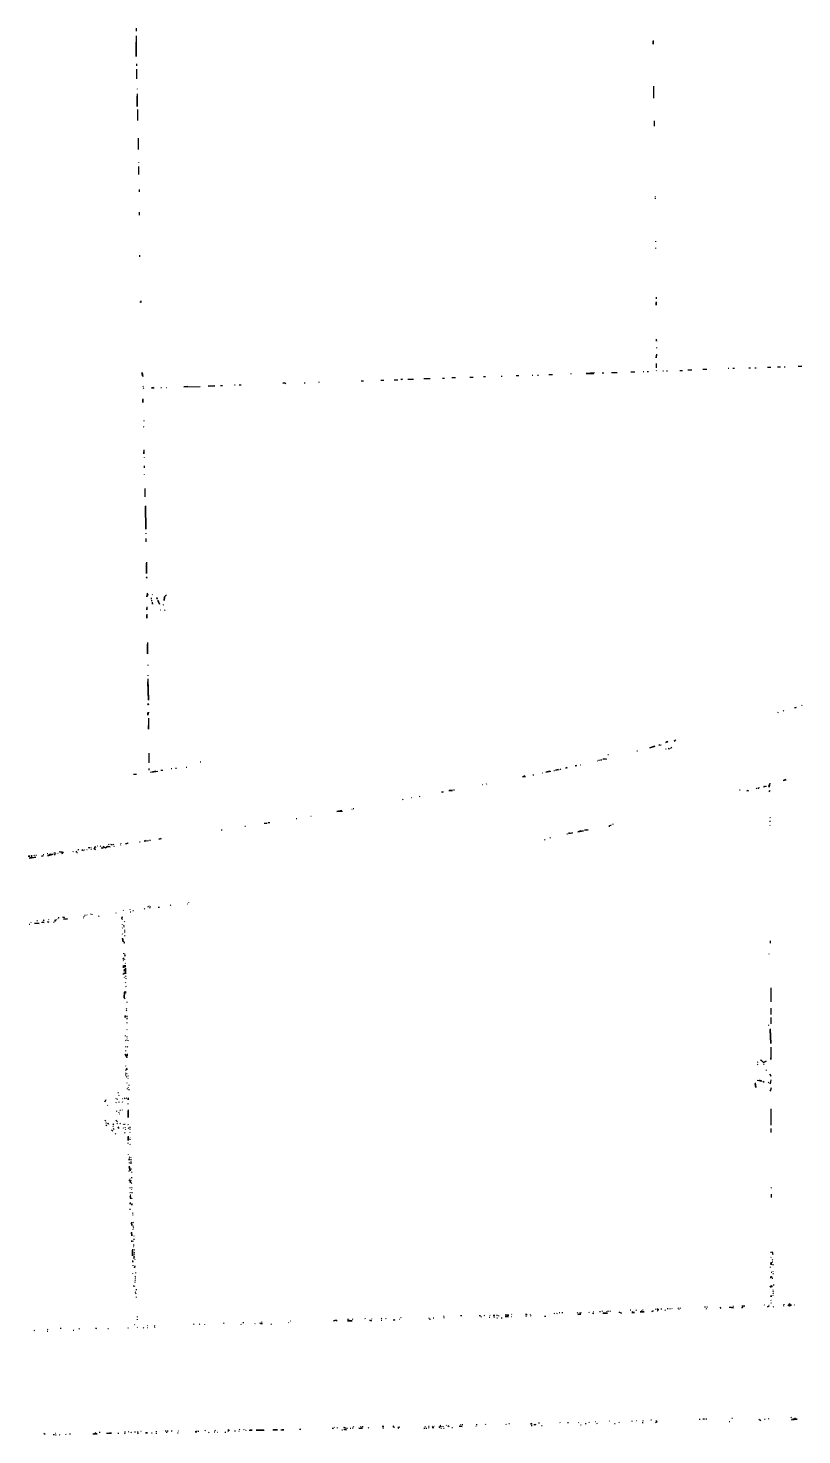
# Model space of a CAD drawing. Extents: x 1 to 1989, y -9 to 1002.
# Drawn here: x 497.2 to 745.8, y 54.5 to 506.7 of the extents above; entities that cross this region are included whole.
import ezdxf

# ---------------------------------------------------------------- set-up
doc = ezdxf.new("R2010")
doc.units = 0
doc.layers.add('LINEWORK', color=4, linetype='CONTINUOUS')

msp = doc.modelspace()

# ---------------------------------------------------------------- linework, layer by layer
at = {"layer": 'LINEWORK'}
for points in [[(531.8333, 506.6667), (531.8333, 505.6667)], [(531.8333, 504.1667), (531.8333, 497.5), (531.8333, 502.1667)], [(698, 502.6667), (698, 501.5), (698, 502.5)], [(532, 495.1667), (532, 494.5)], [(532, 493.5), (532, 490.3333)], [(532.1667, 487.1667), (532.1667, 487)], [(532.1667, 485.5), (532.1667, 481.5), (532.1667, 484.8333)], [(698.1667, 488), (698.1667, 484.1667)], [(532.3333, 480.5), (532.3333, 477)], [(698.3333, 476.8333), (698.3333, 475.1667)], [(532.5, 471.3333), (532.5, 467.6667)], [(532.6667, 463.5), (532.6667, 463.3333)], [(532.6667, 462.1667), (532.6667, 459.6667)], [(532.8333, 454.8333), (532.8333, 454)], [(698.6667, 452.5), (698.6667, 452.3333)], [(698.6667, 452), (698.6667, 451.8333)], [(532.8333, 447.5), (532.8333, 446.5)], [(698.8333, 438.1667), (698.8333, 438)], [(698.8333, 436), (698.8333, 435.8333)], [(533, 433.6667), (533, 433.1667)], [(533.3333, 419), (533.3333, 418.5), (533.1667, 418.8333)], [(699, 420.1667), (699, 419.6667)], [(699, 418.6667), (699, 417.6667), (699, 418.5)], [(699, 406.6667), (699.1667, 406), (699.1667, 406.5)], [(699.1667, 404), (699.1667, 403.8333)], [(699.1667, 401.8333), (699, 400.6667), (699.1667, 401.5)], [(699, 398.8333), (699, 397.5)], [(744.6667, 398), (745.8333, 398)], [(533.8333, 396), (534, 394.6667), (533.6667, 395.8333)], [(610.5, 393.5), (611.5, 393.5)], [(614.8333, 393.6667), (616, 393.6667)], [(617, 393.8333), (617.5, 393.8333), (617.1667, 393.6667)], [(619.1667, 393.8333), (621, 393.8333)], [(624.3333, 394), (626.3333, 394)], [(630.3333, 394.1667), (631, 394.1667)], [(633.3333, 394.3333), (634.5, 394.3333)], [(639.1667, 394.5), (640.1667, 394.5)], [(643.5, 394.6667), (644.1667, 394.6667)], [(649.1667, 394.8333), (649.5, 394.8333)], [(654, 395), (654.8333, 395)], [(659.1667, 395.1667), (659.3333, 395.1667)], [(660.8333, 395.1667), (661.1667, 395.1667)], [(664.5, 395.3333), (665.6667, 395.3333)], [(671.5, 395.6667), (671.6667, 395.5)], [(679.1667, 395.8333), (676.5, 395.6667), (679, 395.6667)], [(681.6667, 395.8333), (682.1667, 395.8333)], [(684.6667, 396), (686.5, 396)], [(690.8333, 396.1667), (692.1667, 396.1667)], [(694.8333, 396.3333), (695, 396.3333)], [(696.1667, 396.3333), (696.5, 396.3333)], [(699.1667, 396.6667), (699, 396.5)], [(701.1667, 396.5), (701.3333, 396.5)], [(702.3333, 396.5), (702.6667, 396.5)], [(706.6667, 396.6667), (707.5, 396.6667)], [(709.1667, 396.8333), (710.5, 396.8333)], [(714, 397), (715.3333, 397)], [(722.1667, 397.3333), (722.3333, 397.3333)], [(723.6667, 397.3333), (724.1667, 397.3333)], [(728.8333, 397.5), (729.3333, 397.5)], [(730.6667, 397.5), (731.1667, 397.5)], [(734.8333, 397.6667), (735.8333, 397.6667)], [(738, 397.8333), (739, 397.8333)], [(740.1667, 397.8333), (740.5, 397.8333)], [(534, 391.6667), (534.1667, 391.5)], [(534.3333, 391), (534.1667, 390.8333)], [(537.5, 391.1667), (536.8333, 391), (537.6667, 391)], [(539.8333, 391.1667), (540, 391.1667)], [(541.5, 391.1667), (541.6667, 391.1667)], [(548.5, 391.5), (547.1667, 391.3333), (552.5, 391.5)], [(555, 391.6667), (557.1667, 391.6667), (555.1667, 391.5)], [(559, 391.8333), (559.6667, 391.8333)], [(563.5, 392), (563.6667, 392)], [(565, 392), (565.6667, 392)], [(579.6667, 392.6667), (579, 392.5), (579.6667, 392.6667), (580, 392.3333)], [(585.8333, 392.6667), (586.1667, 392.6667)], [(590.5, 393), (590.6667, 392.8333)], [(604.1667, 393.3333), (605, 393.3333)], [(534, 387.5), (534, 386.3333), (534, 387.3333)], [(534.3333, 380.5), (534.3333, 380.3333)], [(534.1667, 378.6667), (534.3333, 378.5)], [(534.3333, 371.1667), (534.3333, 369.8333), (534.3333, 370.5)], [(534.5, 368.6667), (534.5, 368.5)], [(534.5, 366), (534.5, 365.3333)], [(534.5, 363.3333), (534.5, 363.1667)], [(534.6667, 358.6667), (534.6667, 356)], [(534.8333, 353.1667), (535, 345.6667), (534.8333, 353)], [(535, 344.3333), (535, 344.1667)], [(535, 342.6667), (535, 341.5)], [(535.1667, 335), (535.1667, 331.3333), (535.1667, 334.6667)], [(535.1667, 330.3333), (535.3333, 329.8333), (535.1667, 330.1667)], [(535.3333, 325), (535.6667, 324.5), (535.3333, 323.8333), (535.5, 324.8333)], [(536.6667, 323.5), (536.6667, 323.1667)], [(536.8333, 322.8333), (536.8333, 322.5)], [(537.1667, 324.6667), (537, 324.5)], [(537, 322.1667), (537.1667, 321.5), (537.1667, 322)], [(538.5, 323.6667), (538.6667, 323.1667), (538.5, 323.5)], [(538.8333, 322.8333), (539.3333, 321.5), (538.8333, 322.6667)], [(540.6667, 321.3333), (540.5, 321.1667)], [(541.6667, 324.5), (541, 323.8333), (540.8333, 322.6667), (541, 323.8333)], [(535.3333, 320.6667), (535.3333, 319.6667), (535.3333, 320.1667)], [(535.3333, 318.3333), (535.3333, 317), (535.3333, 318)], [(539.6667, 319.6667), (539.8333, 319.6667)], [(541, 319.6667), (541.1667, 319.5)], [(535.5, 309.1667), (535.5, 305.5), (535.5, 308.6667)], [(535.6667, 302), (535.6667, 301.8333)], [(535.6667, 298.6667), (535.6667, 298.5)], [(535.6667, 297.5), (535.8333, 290.6667), (535.6667, 296.5)], [(535.6667, 289.6667), (535.8333, 289.1667), (535.6667, 289.5)], [(535.8333, 286.8333), (535.6667, 285.8333), (535.6667, 286.6667)], [(738, 286.8333), (738.1667, 286.6667)], [(739.8333, 287.3333), (740, 287.1667)], [(743.5, 288.3333), (744, 288.3333), (743.6667, 288.1667)], [(745.8333, 289), (745.6667, 288.8333)], [(535.8333, 284.8333), (535.8333, 281.3333), (535.8333, 282.5)], [(698.5, 275.8333), (697, 275.3333), (698.6667, 275.8333)], [(700.1667, 276.3333), (699.8333, 276.1667), (700.6667, 276.3333)], [(702.6667, 277.3333), (702.1667, 277), (702.8333, 277.3333)], [(705.3333, 277.8333), (704.8333, 277.5), (705.1667, 277.6667)], [(536, 273.6667), (536, 270.5)], [(680.5, 271.3333), (680.8333, 271.3333)], [(681.1667, 271.5), (681.5, 271.5)], [(682.6667, 271.8333), (681.8333, 271.6667), (683.1667, 271.8333)], [(683.5, 273.1667), (683.6667, 273.1667)], [(692.8333, 274.3333), (693, 274.3333)], [(702.1667, 275), (702, 274.8333)], [(702.8333, 275.1667), (703.3333, 275), (703, 275.1667)], [(704, 275.5), (703.6667, 275.1667)], [(531, 266.8333), (532, 266.8333)], [(536, 268.6667), (536, 268.1667)], [(536.3333, 267.5), (536.5, 267.5)], [(538.1667, 267.8333), (536.8333, 267.5), (538.8333, 267.8333)], [(539.8333, 268.1667), (540.5, 268.1667)], [(543.1667, 268.6667), (543.3333, 268.6667)], [(544.5, 268.8333), (544.8333, 268.8333)], [(548, 269.1667), (548.1667, 269.1667)], [(552.5, 270.8333), (552.6667, 270.8333)], [(662.3333, 267.3333), (662.5, 267.3333)], [(664.8333, 267.8333), (663.5, 267.5), (665.1667, 267.8333)], [(666.1667, 268), (666.3333, 268)], [(667.5, 268.3333), (666.6667, 268.1667), (667.8333, 268.3333)], [(668.1667, 268.5), (668.3333, 268.5)], [(670.3333, 269), (670, 268.8333), (670.5, 269)], [(673.3333, 269.6667), (673, 269.5), (673.5, 269.6667)], [(674.6667, 269.8333), (674.8333, 269.8333)], [(680, 271.1667), (680.1667, 271.1667)], [(643.1667, 263.5), (643.3333, 263.5)], [(644.3333, 263.8333), (644.5, 263.6667)], [(656.8333, 266.3333), (656, 266), (657, 266.1667)], [(659.3333, 266.6667), (659.6667, 266.6667)], [(731.1667, 262.3333), (731.3333, 262.1667)], [(732.1667, 262.5), (731.6667, 262.3333), (732, 262.3333)], [(734, 263), (733.5, 262.8333), (734.5, 263)], [(735.5, 264), (735.3333, 262.6667), (735.1667, 263.1667), (735.6667, 263.8333)], [(740.6667, 265.1667), (739.8333, 264.8333), (740.8333, 265)], [(617.5, 258.8333), (617.6667, 258.6667)], [(620.3333, 259.3333), (620.5, 259.3333)], [(622.8333, 259.8333), (623, 259.6667)], [(630, 261.1667), (630.5, 261.1667), (630.1667, 261)], [(632.3333, 261.6667), (633.5, 261.6667), (632.5, 261.6667)], [(633.8333, 261.8333), (634.1667, 261.8333)], [(725.8333, 261.8333), (726, 261.8333)], [(728.5, 261.6667), (728.1667, 261.5), (728.8333, 261.6667)], [(735.5, 261.6667), (735.3333, 261.1667), (735.5, 261.5)], [(588, 253.3333), (588.1667, 253.3333)], [(598, 255.1667), (596.3333, 254.8333), (598.1667, 255)], [(601.1667, 255.6667), (601.3333, 255.6667)], [(601.6667, 255.8333), (601.8333, 255.8333)], [(559.1667, 249), (559.5, 249)], [(566.8333, 250.1667), (567, 250.1667)], [(573, 251.1667), (574, 251.1667), (573.1667, 251)], [(574.3333, 251.3333), (574.8333, 251.3333)], [(583.3333, 252.6667), (583.5, 252.6667)], [(676.5, 249), (676, 248.8333), (677.1667, 249), (676.6667, 248.8333)], [(684.5, 250.5), (683.8333, 250.1667), (684.1667, 250.1667)], [(685.1667, 250.8333), (685, 250.6667)], [(735.5, 253), (735.6667, 252.8333)], [(735.5, 251.8333), (735.5, 251.5)], [(735.5, 250.5), (735.6667, 250.3333)], [(523, 244.3333), (523.1667, 244.1667)], [(523.6667, 244.3333), (524.1667, 244.1667), (523.8333, 244.1667)], [(524.5, 244.3333), (524.6667, 244.1667)], [(526.8333, 244.6667), (527, 244.5)], [(529.1667, 244.6667), (528.5, 244.5), (529.3333, 244.6667)], [(533, 245.1667), (533.1667, 245.1667)], [(534.8333, 245.5), (534.5, 245.3333), (535.8333, 245.5)], [(536.1667, 245.6667), (536.5, 245.6667)], [(539.6667, 246.1667), (539.1667, 246), (540, 246.1667)], [(663.1667, 245.8333), (663.3333, 245.6667)], [(665, 246.5), (664.8333, 246.3333)], [(670.3333, 247.6667), (670.5, 247.6667)], [(671.1667, 248), (670.8333, 247.8333), (672.1667, 248), (671.3333, 247.8333)], [(674.8333, 248.6667), (673.8333, 248.3333), (675.6667, 248.6667), (675, 248.5)], [(497.1667, 240.5), (497.6667, 240.5), (497.3333, 240.5)], [(498.5, 240.1667), (497.5, 239.8333), (499.6667, 240.1667), (498.6667, 240)], [(498, 240.6667), (498.5, 240.6667), (498.1667, 240.6667)], [(499, 240.8333), (499.1667, 240.6667)], [(499.6667, 240.8333), (499.8333, 240.8333)], [(501.8333, 240.6667), (501.5, 240.5), (502, 240.6667)], [(502, 241), (502.1667, 241)], [(503.3333, 241.3333), (503.5, 241.3333)], [(504.3333, 241.1667), (503.5, 240.6667), (505.1667, 241.1667), (504.5, 241)], [(505.5, 241.6667), (505.5, 241.5)], [(506, 241.1667), (505.5, 241), (505.8333, 241)], [(505.8333, 241.6667), (506, 241.5)], [(506.6667, 241.5), (506.8333, 241.3333)], [(507.1667, 242), (508.1667, 241.8333), (507.3333, 241.8333)], [(508.5, 241.6667), (508, 241.3333), (508.3333, 241.5)], [(511.6667, 242), (511.5, 241.8333)], [(512.8333, 242.1667), (512.5, 241.8333)], [(512.8333, 241.6667), (513, 241.6667)], [(513.1667, 242.6667), (513.5, 242.6667)], [(514.3333, 242.5), (514.8333, 242.3333), (514.5, 242.5)], [(515.3333, 242.5), (515.1667, 242.3333)], [(516, 242.6667), (516.1667, 242.6667)], [(516.5, 243.3333), (517, 243.1667), (516.6667, 243.1667)], [(517.3333, 243.3333), (517.3333, 243.1667)], [(517.5, 242.8333), (517.3333, 242.6667)], [(518.1667, 243), (518.8333, 242.6667), (518.3333, 243)], [(518.8333, 243.5), (518.5, 243.3333), (519, 243.5)], [(519.3333, 243.8333), (519.5, 243.8333)], [(520.5, 243.8333), (520.3333, 243.6667)], [(520.6667, 243.1667), (521.3333, 243.1667), (520.8333, 243)], [(521.1667, 243.6667), (522, 243.1667), (522.6667, 243.6667), (523.5, 243.5), (522.6667, 243.6667), (522, 243.1667), (521.3333, 243.6667)], [(524.6667, 243.8333), (524.8333, 243.6667)], [(527, 244.1667), (526.8333, 244)], [(515.3333, 221.6667), (515.5, 221.5)], [(516, 221.6667), (516.1667, 221.5)], [(517.1667, 222), (517.3333, 221.8333)], [(517.6667, 221.8333), (517.6667, 221.6667)], [(525.3333, 222.3333), (525.3333, 222.1667)], [(527.6667, 223.1667), (527.8333, 223)], [(529.8333, 223.5), (529.8333, 223.3333)], [(530, 222.6667), (530.1667, 222.6667)], [(530.8333, 223), (531, 223)], [(534.5, 223.6667), (534.6667, 223.5)], [(535.6667, 224.3333), (535.6667, 224.1667)], [(536, 224.5), (536, 224.3333)], [(536.3333, 224), (536.1667, 223.8333)], [(536.3333, 224.3333), (536.5, 224.3333)], [(539, 224.1667), (539.3333, 224.1667)], [(542.8333, 224.8333), (543, 224.6667)], [(548.3333, 225.1667), (548.5, 225.1667)], [(548.6667, 225.6667), (548.6667, 225.5)], [(497.5, 218.6667), (497.6667, 218.6667)], [(498, 219.3333), (498, 219.1667)], [(499.1667, 219), (500.6667, 218.8333), (499.3333, 218.8333)], [(500, 219.8333), (500.1667, 219.6667)], [(501.5, 219.3333), (502.3333, 219.1667), (501.6667, 219.3333)], [(502, 220), (502.3333, 219.8333), (502, 219.8333)], [(503.3333, 219.5), (503.8333, 219.3333), (503.5, 219.3333)], [(503.6667, 220.1667), (503.8333, 220)], [(505.3333, 219.3333), (505.5, 219.3333)], [(506.3333, 220), (505.6667, 219.8333), (506, 219.6667)], [(506.6667, 220.5), (506.8333, 220.5)], [(506.8333, 220.8333), (507.1667, 220.8333)], [(508.1667, 221), (508.8333, 220.8333), (508.3333, 220.8333)], [(508.5, 220.3333), (509.8333, 220.3333), (508.6667, 220.1667)], [(514.8333, 220.6667), (515, 220.6667)], [(515.1667, 221.1667), (515, 221)], [(520, 221.3333), (519.8333, 221.1667)], [(527.3333, 221), (527.1667, 220.5), (527.5, 220.1667), (527.1667, 220.5), (527.5, 220.8333)], [(527.3333, 218.6667), (527.3333, 218.5)], [(527.5, 217.5), (527.3333, 217.3333)], [(527.8333, 218.3333), (528, 218.1667)], [(528, 217.8333), (527.8333, 217.6667)], [(528.1667, 219.5), (528, 219.3333)], [(527.5, 215.5), (527.3333, 215.3333)], [(527.5, 214.1667), (527.6667, 213), (527.5, 214)], [(528, 213), (528, 212.5), (528.1667, 212.8333)], [(528.1667, 216.8333), (528.1667, 216.6667)], [(528.1667, 216.3333), (528.1667, 216)], [(528.3333, 215), (528.1667, 214.8333)], [(735.6667, 213.3333), (735.6667, 212.5)], [(527.8333, 209.3333), (527.8333, 209.1667)], [(528.1667, 209), (528.3333, 209)], [(528.1667, 208.6667), (528.3333, 208.3333), (528.3333, 208.6667)], [(735.1667, 209.1667), (735.1667, 209)], [(527.8333, 207.8333), (527.8333, 207.3333), (527.6667, 207.6667)], [(527.8333, 207), (527.6667, 206.8333)], [(528, 205.5), (527.8333, 204.6667), (527.8333, 205.3333)], [(528, 203.6667), (527.8333, 203.5)], [(528, 204.1667), (528, 204)], [(528.1667, 207.3333), (528.1667, 207.1667)], [(528.3333, 206.1667), (528.5, 206)], [(528.3333, 205.5), (528.3333, 204.8333), (528.3333, 205.3333)], [(528.5, 204.5), (528.5, 202.6667), (528.3333, 204.3333)], [(528, 203), (527.8333, 202.5), (527.8333, 202.8333)], [(528, 201.6667), (528.1667, 201.5)], [(528.3333, 200), (528.5, 199.8333)], [(528.5, 202), (528.6667, 201.8333)], [(528.5, 201.3333), (528.6667, 201.1667)], [(528.1667, 197), (528, 195), (528.3333, 194.6667), (528, 195), (528.1667, 196.8333)], [(528.6667, 198.6667), (528.5, 198.5)], [(528.5, 197.1667), (528.5, 197)], [(528.5, 196.6667), (528.6667, 196.5)], [(735.8333, 198.1667), (735.8333, 193.6667)], [(528.8333, 191.5), (528.6667, 191.3333)], [(528.6667, 191), (528.8333, 190.8333)], [(528.8333, 193.6667), (528.8333, 193.5)], [(735.8333, 191.6667), (735.8333, 189.6667)], [(528.3333, 189.3333), (528.3333, 188.6667), (528.3333, 189.1667)], [(528.8333, 189.1667), (528.8333, 188.8333)], [(528.8333, 188.5), (528.8333, 188.1667)], [(528.8333, 187), (528.8333, 186.8333)], [(735, 186.3333), (735.1667, 186.1667)], [(735.8333, 188.6667), (735.8333, 186.6667)], [(528.3333, 182.8333), (528.3333, 182.6667)], [(528.5, 181.3333), (528.6667, 181.1667)], [(529, 184.8333), (528.8333, 184.6667)], [(528.8333, 182.5), (528.8333, 182.3333)], [(528.8333, 181.8333), (529, 181.6667)], [(529.1667, 181.3333), (529.1667, 181.1667)], [(735.6667, 185), (735.8333, 180.3333), (735.6667, 184.8333)], [(528.3333, 177), (529, 175.8333), (528.3333, 176.8333)], [(528.5, 179.3333), (528.5, 179.1667)], [(528.5, 178), (528.5, 177.8333)], [(529.1667, 179.3333), (529, 179.1667)], [(529, 177), (529, 176.3333), (529, 176.6667)], [(735.8333, 179.1667), (735.8333, 175.1667), (735.8333, 175.6667)], [(528.5, 173.1667), (528.5, 173)], [(528.5, 171.8333), (528.5, 171.6667)], [(528.6667, 172.3333), (529, 171.8333), (528.6667, 172.1667)], [(731.6667, 174.3333), (731.5, 174.1667)], [(731.5, 173.6667), (731.6667, 173.5)], [(732.5, 175), (733.5, 174.1667), (734.3333, 174.6667), (733.5, 174.1667), (732.6667, 175)], [(733.5, 173.6667), (733.6667, 173.6667)], [(734.3333, 171.8333), (734.3333, 171.6667)], [(528.5, 170.8333), (528.5, 170.6667)], [(528.5, 170.3333), (528.5, 170)], [(528.6667, 169.6667), (528.8333, 169.5)], [(529, 170.6667), (528.8333, 170.5)], [(528.8333, 167.6667), (528.8333, 167.5)], [(529.1667, 170), (529.3333, 169.8333)], [(529.3333, 169.1667), (529.1667, 169)], [(730.8333, 167.6667), (731, 166.1667), (730.8333, 167.3333)], [(731.5, 168.5), (733, 168.1667), (732.1667, 168.5)], [(733.3333, 168.1667), (733.6667, 167.8333)], [(735, 167.8333), (735.1667, 167.6667)], [(735.5, 170.5), (735.8333, 169.8333), (735.6667, 170.3333)], [(735.8333, 168.6667), (735.6667, 167.3333), (735.8333, 168)], [(526, 164.5), (526.1667, 164.5)], [(526.3333, 163.6667), (526.1667, 163.5)], [(528, 162.8333), (528.3333, 162.5)], [(528.8333, 162.8333), (528.6667, 162.6667)], [(529, 165.8333), (529, 165.6667)], [(529.3333, 166.1667), (529.3333, 166)], [(529.3333, 162.8333), (529.3333, 162.1667), (529.3333, 162.5)], [(529.5, 167), (529.5, 166.8333)], [(529.5, 165.6667), (529.5, 165.3333)], [(736, 166), (735.6667, 165), (736, 165.5)], [(522.1667, 162.1667), (521.8333, 161.5), (522, 162)], [(522.6667, 160.5), (522.8333, 160.3333)], [(525.3333, 162.6667), (525.3333, 162.5)], [(525.5, 161.3333), (525.3333, 161.1667)], [(525.5, 158.6667), (525.6667, 158.5)], [(525.8333, 162.5), (525.6667, 162.3333)], [(526.1667, 158.3333), (526.3333, 158.1667)], [(526.3333, 161.5), (526.3333, 161.3333)], [(526.6667, 158.8333), (526.8333, 158.8333)], [(527.3333, 162.6667), (527.5, 162.6667)], [(527.5, 161.5), (527.3333, 161.3333)], [(527.3333, 159), (527.3333, 158.8333)], [(529.1667, 161), (529.1667, 160.8333)], [(529.3333, 159), (529.3333, 156.5), (529.3333, 158.6667)], [(735.8333, 159.3333), (735.8333, 154)], [(521.8333, 155.6667), (522.1667, 155.3333)], [(522.1667, 154.8333), (522.3333, 154.8333)], [(522.1667, 154.1667), (522.5, 153.8333)], [(522.8333, 154.8333), (523, 154.3333), (522.6667, 154.6667)], [(524.3333, 153.8333), (524.5, 153.6667)], [(524.5, 154.5), (524.5, 154.1667), (524.6667, 154.5)], [(525.3333, 155.6667), (525.8333, 155.1667)], [(525.6667, 154.6667), (525.8333, 154.5)], [(526.5, 157.6667), (526.6667, 157.6667)], [(526.8333, 154.6667), (526.6667, 154.5)], [(527.8333, 154.3333), (527.6667, 154.1667)], [(528.1667, 154.3333), (528.3333, 154.3333)], [(529.1667, 154.3333), (529.3333, 154.1667)], [(524, 152.5), (524.3333, 152.1667)], [(524.5, 153), (524.8333, 152.6667)], [(525.1667, 151.3333), (525.3333, 151.1667)], [(526, 153.5), (526.3333, 153), (526, 153.3333)], [(527.8333, 153.1667), (527.6667, 153)], [(528.3333, 151.6667), (528.1667, 151.5)], [(528.3333, 153.3333), (528.3333, 153.1667)], [(528.3333, 152.8333), (528.5, 152.6667)], [(529.3333, 153.1667), (529.5, 153)], [(529.3333, 150.5), (529.3333, 149.1667), (529.3333, 150.3333)], [(529.8333, 153.5), (529.8333, 153.1667)], [(529.8333, 152.8333), (529.8333, 152.6667)], [(529.8333, 151.8333), (529.8333, 151.6667)], [(529.8333, 150), (530, 149.8333)], [(529.8333, 149.5), (529.8333, 149.3333)], [(735.8333, 153), (735.8333, 151.6667)], [(529.1667, 148.3333), (529.1667, 148.1667)], [(529.8333, 148), (530, 147.8333)], [(529.3333, 144.6667), (529.3333, 144.5)], [(529.6667, 143.8333), (529.8333, 143.6667)], [(529.6667, 143.3333), (529.6667, 142.8333), (529.6667, 143.1667)], [(529.6667, 142), (529.6667, 141.8333)], [(529.6667, 140.8333), (530, 139.3333), (529.6667, 140.6667)], [(530.1667, 143.6667), (530.1667, 143.5)], [(530.1667, 143.1667), (530.1667, 142.8333)], [(530.1667, 142.3333), (530.1667, 141.6667)], [(529.5, 139.3333), (529.5, 139.1667)], [(529.6667, 136.5), (529.6667, 136.1667)], [(529.8333, 136.8333), (530, 136.6667)], [(530.1667, 136.3333), (529.8333, 135.6667), (530.1667, 136.1667)], [(530.1667, 140), (530.3333, 140)], [(530.1667, 135.6667), (530.5, 135.3333)], [(530.3333, 139), (530.3333, 138.8333)], [(530.3333, 137.3333), (530.3333, 137)], [(529.8333, 134), (529.8333, 133.8333)], [(529.8333, 132.5), (530, 132.3333)], [(530, 131.6667), (530.1667, 131.6667)], [(530, 131.3333), (530.1667, 130.3333), (530, 131.1667)], [(530.5, 134), (530.3333, 133.8333)], [(530.3333, 133.5), (530.5, 133.3333)], [(530.5, 132.5), (530.5, 132.1667)], [(736, 134), (736, 133.8333)], [(736, 131.8333), (736, 130.8333)], [(529.8333, 127.1667), (529.8333, 126.8333)], [(530, 129.1667), (530, 128.6667), (530, 129)], [(530.5, 130.5), (530.5, 130.3333)], [(530.5, 128.8333), (530.5, 128.3333), (530.5, 128.6667)], [(530.3333, 122.8333), (530.5, 121.8333), (530.3333, 122.6667)], [(530.6667, 125.8333), (530.6667, 125.6667)], [(530.6667, 125.3333), (530.8333, 125.1667)], [(531, 122.8333), (530.8333, 122.6667)], [(530.3333, 119.6667), (530.5, 118.5), (530.3333, 119.5)], [(530.8333, 121.6667), (531, 121.5)], [(530.8333, 121.1667), (531, 121)], [(530.8333, 120.6667), (530.8333, 120.5)], [(531.1667, 118.5), (531.1667, 118.3333)], [(530.3333, 117), (530.3333, 116.5)], [(530.6667, 114.1667), (530.6667, 112), (530.6667, 113.8333)], [(530.8333, 116.8333), (530.8333, 116.6667)], [(531, 115.6667), (531, 115.3333)], [(531, 115), (531.1667, 115)], [(531.1667, 117.5), (531.1667, 117.1667)], [(531.3333, 114), (531.1667, 113.8333)], [(531.3333, 113.1667), (531.1667, 113)], [(735.8333, 113.3333), (735.8333, 113)], [(736.3333, 113.3333), (736.5, 112.5), (736.5, 113.1667)], [(530.6667, 110.5), (530.8333, 110), (530.8333, 110.3333)], [(530.8333, 109), (530.8333, 108.8333)], [(531.1667, 112.6667), (531.3333, 112.5)], [(531.1667, 112), (531.1667, 111.1667), (531.3333, 111.8333)], [(531.5, 108.8333), (531.3333, 108.1667), (531.5, 108.6667)], [(531.5, 111), (531.5, 110.8333)], [(736, 111.6667), (735.8333, 111.5)], [(736, 110), (736, 109.1667), (735.8333, 109.8333)], [(736.5, 110.8333), (736.3333, 110.6667)], [(736.3333, 110.1667), (736.5, 110.1667)], [(736.5, 109.3333), (736.5, 109)], [(530.6667, 106.5), (530.6667, 106.3333)], [(531.6667, 105.5), (531.5, 105.3333)], [(531.5, 105), (531.6667, 104.8333)], [(531.6667, 104.3333), (531.5, 104.1667)], [(531.6667, 106.6667), (531.6667, 106.5)], [(735.6667, 108.5), (735.6667, 108.3333)], [(735.8333, 105.5), (735.8333, 104.8333), (735.8333, 105.1667)], [(736, 106.8333), (736.1667, 106.8333)], [(736.1667, 105.3333), (736.3333, 105.3333)], [(736.3333, 104.8333), (736.5, 104.8333)], [(736.5, 107.1667), (736.5, 107)], [(736.5, 106.3333), (736.6667, 106.3333)], [(531, 102.5), (531, 102.1667)], [(531.3333, 102.3333), (531.5, 102.1667)], [(531.5, 103.6667), (531.5, 103.5)], [(531.5, 100.5), (531.6667, 100.3333)], [(531.6667, 100), (531.8333, 99.8333)], [(531.8333, 101.3333), (531.8333, 101)], [(735.8333, 102.5), (735.8333, 101.8333), (735.6667, 102.3333)], [(736.1667, 102.5), (736.3333, 102.5)], [(736.3333, 102.1667), (736.1667, 102)], [(736.5, 101.1667), (736.5, 101)], [(736.6667, 100.6667), (736.5, 100.5)], [(736.6667, 100), (736.5, 99.8333)], [(736.6667, 102.8333), (736.6667, 102.5)], [(531.8333, 98.8333), (531.8333, 98.6667)], [(699, 95), (698.8333, 94.8333)], [(699.6667, 95), (699.3333, 94.8333), (699.8333, 94.8333)], [(700.5, 95), (700.8333, 95)], [(702.5, 95.1667), (702.8333, 95.1667)], [(703.3333, 95.1667), (703.5, 95)], [(704, 95.1667), (704.1667, 95)], [(706, 95.3333), (706.1667, 95.1667)], [(706.6667, 95.3333), (706.8333, 95.1667)], [(714.5, 95.6667), (714.8333, 95.6667)], [(715, 95.1667), (715.1667, 95)], [(715.3333, 95.6667), (715.5, 95.6667)], [(719.5, 95.5), (719.8333, 95.1667)], [(722.5, 95.5), (723.8333, 95.3333), (722.6667, 95.5)], [(723.6667, 95.8333), (723.8333, 95.8333)], [(726.5, 96), (727.5, 95.8333), (726.6667, 95.8333)], [(726.8333, 95.5), (726.5, 95.3333), (727, 95.5)], [(733.6667, 96.3333), (733.8333, 96.1667)], [(735.1667, 95.8333), (734.8333, 95.6667), (735.3333, 95.8333)], [(735.1667, 96.1667), (735.3333, 96.1667)], [(736, 99.3333), (736, 98.8333), (735.8333, 99.1667)], [(735.8333, 97.8333), (736, 97.6667)], [(735.8333, 97), (736, 96.8333)], [(736.5, 99.3333), (736.5, 99.1667)], [(736.6667, 95.6667), (736.5, 95.5)], [(740, 96), (739.8333, 95.8333)], [(740, 96.5), (740, 96.3333)], [(741.3333, 96.3333), (741.8333, 96), (742.5, 96.1667), (741.5, 96.1667)], [(742, 96.6667), (741.6667, 96.5), (742.1667, 96.5)], [(743.3333, 96.3333), (743.5, 96.1667)], [(532.1667, 92.5), (532.1667, 92.3333)], [(532.1667, 91.6667), (532.1667, 91.5)], [(560, 90.5), (560.1667, 90.3333)], [(566.1667, 90.6667), (566.5, 90.6667)], [(571.5, 90.5), (572.3333, 90.1667), (571.8333, 90.1667)], [(572.1667, 90.8333), (572.3333, 90.6667)], [(581, 90.6667), (580.8333, 90.5)], [(581.3333, 91.1667), (581.5, 91.1667)], [(596.1667, 91.3333), (595.3333, 91.1667), (596.1667, 91.3333), (596.5, 91)], [(599.8333, 91.6667), (600.1667, 91.6667)], [(600.3333, 91.3333), (599.8333, 91.1667), (601.3333, 91.1667), (600.5, 91.1667)], [(601.3333, 91.8333), (601.5, 91.6667)], [(605.3333, 92), (605.5, 91.8333)], [(606.8333, 91.3333), (607.5, 91.1667), (607, 91.3333)], [(607.5, 91.8333), (607.5, 91.6667)], [(610.6667, 92), (610.8333, 91.8333)], [(610.6667, 91.3333), (610.8333, 91.3333)], [(612, 92), (612.1667, 91.8333)], [(614.5, 91.5), (615, 91.5), (614.6667, 91.3333)], [(616.5, 91.6667), (616.6667, 91.6667)], [(616.8333, 92.3333), (617, 92.1667)], [(625.8333, 92.1667), (626, 92)], [(626.1667, 91.6667), (626.5, 91.6667)], [(627.3333, 92.1667), (627.5, 92.1667)], [(630.6667, 92.6667), (630.8333, 92.6667)], [(630.8333, 92.1667), (630.6667, 92)], [(636.1667, 92.8333), (636.5, 92.8333)], [(642.1667, 92.8333), (642.5, 92.8333)], [(642.8333, 92.5), (642.6667, 92.3333)], [(643.6667, 93), (643.8333, 92.8333)], [(645.3333, 92.3333), (645.5, 92.3333)], [(645.5, 93), (645.6667, 92.8333)], [(647, 93), (646.6667, 92.8333), (647.1667, 92.8333)], [(646.8333, 92.3333), (647, 92.3333)], [(647.6667, 93), (648, 93)], [(647.8333, 92.1667), (648, 92.1667)], [(648.3333, 92.8333), (648.3333, 92.6667)], [(649.1667, 92.1667), (649.5, 92.1667)], [(650.5, 93.1667), (651.6667, 93), (650.6667, 93)], [(650.8333, 92.6667), (650.5, 92.5), (651.5, 92.5), (651, 92.6667)], [(652.5, 93.3333), (652.6667, 93.1667)], [(652.5, 92.5), (652.6667, 92.5)], [(657.3333, 93.3333), (657, 93.1667), (657.5, 93.1667)], [(657.1667, 92.6667), (657.3333, 92.6667)], [(658.5, 93.3333), (658.5, 93.1667)], [(658.8333, 92.8333), (658.6667, 92.6667)], [(663.1667, 92.6667), (663.5, 92.6667)], [(666.1667, 93.6667), (666.3333, 93.5)], [(667, 93.6667), (667.1667, 93.5)], [(667.8333, 93.8333), (668, 93.8333)], [(668.6667, 93.8333), (669, 93.8333)], [(673.8333, 93.8333), (673.6667, 93.6667)], [(674.1667, 93.3333), (673.8333, 93.1667), (674.8333, 93.3333), (674.3333, 93.3333)], [(674.5, 93.8333), (674.5, 93.6667)], [(674.8333, 93.8333), (674.8333, 93.6667)], [(677.3333, 94), (677.5, 93.8333)], [(678.5, 93.6667), (679, 93.5), (678.6667, 93.5)], [(678.8333, 94.1667), (679, 94.1667)], [(680.8333, 94.1667), (681.1667, 94.1667)], [(681.6667, 94.3333), (681.6667, 94.1667)], [(681.8333, 93.6667), (683.3333, 93.6667), (682, 93.6667)], [(683, 94.3333), (683.1667, 94.1667)], [(683.5, 94.3333), (683.6667, 94.1667)], [(684.1667, 94.3333), (684.3333, 94.1667)], [(687, 94), (687.8333, 93.6667), (687.1667, 93.8333)], [(690.6667, 94.6667), (690.8333, 94.6667)], [(691.5, 94), (691.1667, 93.8333), (692, 93.8333), (691.6667, 93.8333)], [(692.5, 94.6667), (692.6667, 94.5)], [(694.1667, 94.1667), (693.8333, 94), (695.1667, 94), (694.3333, 94.1667)], [(694.1667, 94.5), (694.3333, 94.5)], [(694.6667, 94.6667), (694.8333, 94.6667)], [(698, 94.3333), (697.6667, 94.1667), (698.1667, 94.3333)], [(699.3333, 94.5), (699.5, 94.3333)], [(701.8333, 94.6667), (702, 94.5)], [(706.3333, 94.8333), (706.3333, 94.6667)], [(499, 88.1667), (499.1667, 88)], [(503.3333, 88.5), (503.5, 88.3333)], [(503.3333, 87.8333), (503.5, 87.8333)], [(507.5, 88.8333), (507.8333, 88.8333)], [(511.6667, 88.1667), (511.8333, 88.1667)], [(513.5, 88.6667), (513.6667, 88.5)], [(518.8333, 88.8333), (519.1667, 88.6667), (518.8333, 88.6667)], [(522.8333, 88.6667), (523, 88.6667)], [(529.1667, 89), (529.3333, 88.8333)], [(531.5, 90), (531.3333, 89.8333)], [(532.3333, 89.1667), (532.1667, 89)], [(534.3333, 89), (534.1667, 88.8333)], [(535.5, 89.6667), (535.6667, 89.5)], [(535.5, 89), (535.6667, 89)], [(537.6667, 89.6667), (537.8333, 89.5)], [(537.8333, 89.1667), (537.6667, 89)], [(550.3333, 90.1667), (550.5, 90)], [(552.1667, 90.1667), (552.3333, 90)], [(553.8333, 90), (553.8333, 89.8333)], [(565.5, 90.1667), (565.6667, 90)], [(570.1667, 90.3333), (570, 90.1667)], [(575.1667, 90.1667), (575.3333, 90)], [(679.5, 58.8333), (679.6667, 58.8333)], [(684, 59), (684.1667, 59)], [(691.1667, 59), (691.1667, 58.8333)], [(692.6667, 59.1667), (692.8333, 59.1667)], [(694.6667, 59.1667), (694.8333, 59)], [(697.3333, 59.3333), (697.5, 59.3333)], [(699.3333, 59), (698.8333, 58.5), (699.3333, 58.8333)], [(699, 59.1667), (699, 59)], [(712.8333, 59.5), (713.1667, 59.5)], [(714, 59.6667), (714.5, 59.5), (714.1667, 59.5)], [(715, 59.6667), (715.3333, 59.6667)], [(722.5, 58.8333), (722.6667, 58.8333)], [(723.3333, 59.8333), (723.5, 59.8333)], [(732, 59.5), (732.6667, 59.1667), (732.1667, 59.3333)], [(733.8333, 59.5), (734, 59.5)], [(735.1667, 59.6667), (735, 59.5)], [(742.3333, 60.1667), (742.5, 60)], [(742.8333, 59.5), (742.5, 59.3333), (744.3333, 59.5), (743, 59.5)], [(743.5, 60), (743.6667, 59.8333)], [(502.1667, 55), (502.6667, 54.6667), (502.3333, 54.8333)], [(505.1667, 54.6667), (505.6667, 54.6667)], [(505.8333, 55), (506, 55)], [(506, 54.5), (506.1667, 54.5)], [(507.1667, 54.6667), (507.3333, 54.5)], [(509.1667, 54.8333), (509.3333, 54.6667)], [(510.5, 54.8333), (510.8333, 54.8333)], [(518, 54.8333), (519.3333, 54.8333), (518.3333, 54.8333)], [(518.6667, 55.3333), (518.8333, 55.1667)], [(520, 55.3333), (520.3333, 55.3333)], [(522.3333, 55), (524, 55), (523.3333, 55)], [(526, 55), (526.3333, 55)], [(528.1667, 55.5), (528.5, 55.5)], [(528.1667, 55), (528.3333, 54.8333)], [(529.5, 55.5), (529.3333, 55.3333)], [(530.1667, 55.3333), (530.3333, 55.1667)], [(531.3333, 55.5), (531.6667, 55.5)], [(532.1667, 55.5), (532.5, 55.5)], [(532.6667, 55.1667), (532.3333, 54.8333)], [(533.3333, 55.6667), (533.5, 55.6667)], [(534.8333, 55.1667), (535.5, 55.1667), (535, 55.1667)], [(536.8333, 55.1667), (537, 55.1667)], [(538.1667, 55), (538.5, 55)], [(538.3333, 55.6667), (538.3333, 55.5)], [(541.1667, 55.8333), (541.5, 55.8333)], [(541.5, 55.3333), (541.8333, 55.3333)], [(541.8333, 55.8333), (542.1667, 55.8333)], [(543.1667, 55.8333), (543.5, 55.8333)], [(545.1667, 55.1667), (545.3333, 55.1667)], [(545.3333, 55.8333), (545.5, 55.6667)], [(551.5, 55.6667), (550.8333, 55.5), (551.3333, 55.5)], [(551.8333, 55.6667), (552, 55.6667)], [(554, 56), (554.1667, 55.8333)], [(555.1667, 55.3333), (555.3333, 55.1667)], [(557, 55.5), (557.1667, 55.5)], [(557.3333, 56), (557.1667, 55.8333)], [(558, 55.3333), (558.1667, 55.3333)], [(560.3333, 55.3333), (560.6667, 55.3333)], [(561.6667, 56.1667), (561.3333, 56), (561.8333, 56)], [(561.3333, 55.6667), (561.5, 55.5)], [(563.5, 55.8333), (563.8333, 55.8333)], [(564.8333, 55.6667), (565, 55.6667)], [(565, 56.3333), (565.1667, 56.1667)], [(566.3333, 56.3333), (566.5, 56.1667)], [(567.1667, 56), (567, 55.8333)], [(568.1667, 56), (569.1667, 56), (568.5, 56)], [(572.8333, 56.1667), (570.5, 56), (573, 56)], [(575.8333, 56.1667), (577.3333, 56.1667), (576, 56.1667)], [(578.3333, 56.1667), (579.3333, 56.1667), (578.8333, 56.1667)], [(584.3333, 56.3333), (584.8333, 56.3333)], [(594.8333, 56.6667), (595.3333, 56.5), (595, 56.5)], [(595.6667, 57), (595.5, 56.8333)], [(596.5, 56.8333), (596.5, 56.6667)], [(598, 56.1667), (598.1667, 56.1667)], [(598.5, 57), (599.1667, 56.6667), (598.8333, 57)], [(598.6667, 56.3333), (599.5, 56.1667), (598.8333, 56.1667)], [(599.5, 56.6667), (599.8333, 56.6667)], [(600.6667, 56.6667), (600.8333, 56.6667)], [(601.5, 56.6667), (601.3333, 56.5)], [(601.8333, 57.1667), (601.6667, 57)], [(604.5, 56.8333), (604.1667, 56.5), (603.5, 56.6667), (604.6667, 56.6667)], [(604, 57.1667), (604.1667, 57)], [(604.5, 57.1667), (604.8333, 57.1667)], [(606.5, 56.8333), (606.6667, 56.6667)], [(611.3333, 57.3333), (611, 57.1667), (611.5, 57.1667)], [(611.1667, 56.6667), (611.3333, 56.6667)], [(614.6667, 57.3333), (614.3333, 57.1667), (614.8333, 57.1667)], [(614.8333, 56.8333), (614.6667, 56.6667)], [(616.6667, 57), (616, 56.8333), (616.3333, 56.6667)], [(624.3333, 56.6667), (624.6667, 56.6667)], [(624.6667, 57.1667), (624.8333, 57.1667)], [(625, 56.6667), (625.3333, 56.6667)], [(625.8333, 57.3333), (626, 57.3333)], [(625.8333, 56.8333), (626, 56.6667)], [(627.1667, 57.3333), (627, 57.1667)], [(627, 56.8333), (627.5, 56.8333), (627.1667, 56.8333)], [(627.5, 57.3333), (627.6667, 57.1667)], [(629.8333, 57.1667), (629.1667, 57), (629.5, 56.8333)], [(629.5, 57.6667), (629.6667, 57.5)], [(629.8333, 56.6667), (630, 56.6667)], [(630.1667, 57.3333), (630.1667, 57.1667)], [(630.5, 57.3333), (630.5, 57.1667)], [(630.6667, 56.6667), (630.8333, 56.6667)], [(631.6667, 57.6667), (631.5, 57.5)], [(632, 57.5), (632.5, 57.1667), (632.1667, 57.3333)], [(633.3333, 56.8333), (633.5, 56.8333)], [(635.6667, 57.3333), (636.6667, 57.1667), (635.8333, 57.3333)], [(636, 57.8333), (636.1667, 57.8333)], [(636.5, 57.8333), (636.8333, 57.8333)], [(641, 57.3333), (641.1667, 57.3333)], [(641.1667, 57.8333), (641.5, 57.8333)], [(644, 58), (644.1667, 57.8333)], [(650.6667, 58), (650.8333, 57.8333)], [(651.6667, 58.1667), (651.8333, 58.1667)], [(659, 58.1667), (658.6667, 58), (659.1667, 58)], [(658.8333, 57.5), (659.1667, 57.5)], [(659.6667, 57.8333), (660.3333, 57.8333), (659.8333, 57.6667)], [(661.1667, 58.3333), (661.5, 58.3333)], [(662.1667, 57.5), (662.3333, 57.5)], [(668, 58.5), (668.1667, 58.3333)], [(670.5, 58.5), (670.8333, 58.5)], [(674, 58.5), (674.1667, 58.3333)], [(674.6667, 57.8333), (674.8333, 57.6667)], [(676.1667, 58.1667), (676.5, 58.1667)], [(677.3333, 58.6667), (677.5, 58.5)], [(680, 58.1667), (679.8333, 58)], [(685.6667, 58.1667), (685.8333, 58.1667)], [(687, 58.6667), (687.1667, 58.5)], [(694.5, 58.5), (694.8333, 58.5)]]:
    msp.add_lwpolyline(points, dxfattribs=at)

doc.saveas('drawing.dxf')
